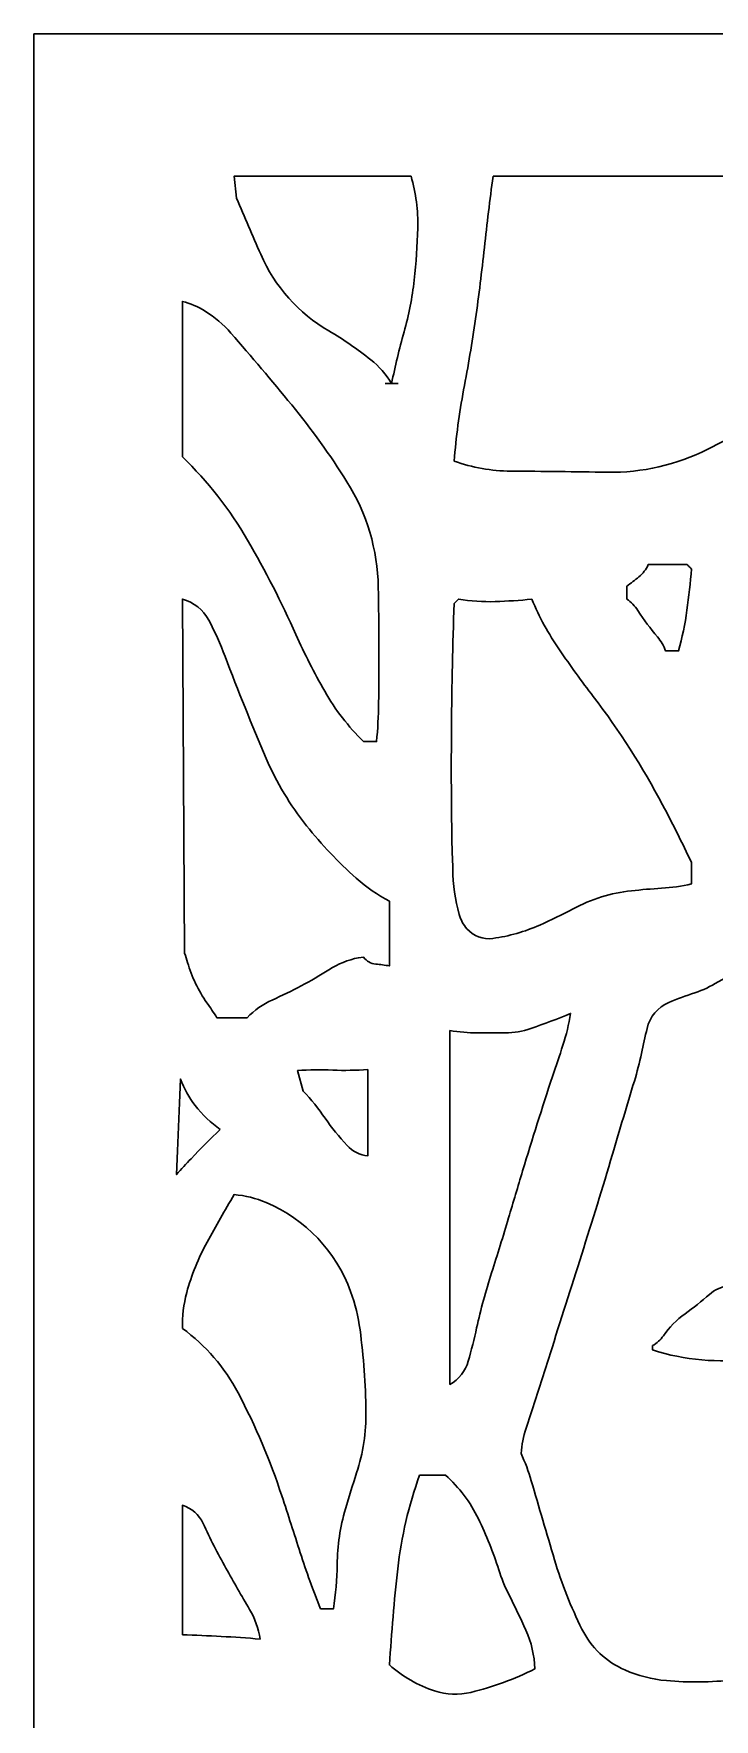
# Model space of a CAD drawing. Header units: centimetres. Extents: x -8.5 to -1.5, y -2 to 9.
# Drawn here: x -8.5 to -5.71, y 2.09 to 9 of the extents above; entities that cross this region are included whole.
import ezdxf

# ---------------------------------------------------------------- set-up
doc = ezdxf.new("R2010")
doc.units = ezdxf.units.CM
doc.header["$MEASUREMENT"] = 0
doc.layers.add('layer 1', color=7, linetype='Continuous')

msp = doc.modelspace()

# ---------------------------------------------------------------- linework, layer by layer
at = {"layer": 'layer 1', "color": 250, "lineweight": 30}
for points, knots in [([(-8.5021, 9.00077), (-8.5021, 9.00077), (-1.49954, 9.00077), (-1.49954, 9.00077), (-1.49954, 9.00077), (-1.49954, 9.00077), (-1.49954, -1.97621), (-1.49954, -1.97621), (-1.49954, -1.97621), (-1.49954, -1.97621), (-8.5021, -1.97621), (-8.5021, -1.97621), (-8.5021, -1.97621), (-8.5021, -1.97621), (-8.5021, 9.00077), (-8.5021, 9.00077)], [0, 0, 0, 0, 0.2, 0.2, 0.2, 0.2, 0.4, 0.4, 0.4, 0.4, 0.6, 0.6, 0.6, 0.6, 1, 1, 1, 1]), ([(-7.66993, 8.3261), (-7.63716, 8.24936), (-7.6041, 8.17274), (-7.57077, 8.09624), (-7.57077, 8.09624), (-7.51324, 7.96422), (-7.41528, 7.85396), (-7.29092, 7.78135), (-7.29092, 7.78135), (-7.23088, 7.74629), (-7.1735, 7.70685), (-7.11927, 7.66336), (-7.11927, 7.66336), (-7.08531, 7.63614), (-7.05627, 7.60328), (-7.03344, 7.56623), (-7.03344, 7.56623), (-7.01905, 7.63711), (-7.00204, 7.70745), (-6.98243, 7.77708), (-6.98243, 7.77708), (-6.9628, 7.8468), (-6.94888, 7.91799), (-6.94079, 7.98997), (-6.94079, 7.98997), (-6.93281, 8.06093), (-6.92793, 8.1322), (-6.92616, 8.20358), (-6.92616, 8.20358), (-6.92438, 8.27536), (-6.93371, 8.34697), (-6.95382, 8.4159), (-6.95382, 8.4159), (-6.95382, 8.4159), (-7.67959, 8.4159), (-7.67959, 8.4159), (-7.67959, 8.4159), (-7.67959, 8.4159), (-7.66993, 8.3261), (-7.66993, 8.3261)], [0, 0, 0, 0, 0.0909091, 0.0909091, 0.0909091, 0.0909091, 0.1818182, 0.1818182, 0.1818182, 0.1818182, 0.2727273, 0.2727273, 0.2727273, 0.2727273, 0.3636364, 0.3636364, 0.3636364, 0.3636364, 0.4545455, 0.4545455, 0.4545455, 0.4545455, 0.5454545, 0.5454545, 0.5454545, 0.5454545, 0.6363636, 0.6363636, 0.6363636, 0.6363636, 0.7272727, 0.7272727, 0.7272727, 0.7272727, 0.8181818, 0.8181818, 0.8181818, 0.8181818, 1, 1, 1, 1]), ([(-6.61747, 8.4159), (-6.6303, 8.31853), (-6.64207, 8.22102), (-6.65276, 8.12339), (-6.65276, 8.12339), (-6.66347, 8.02558), (-6.67549, 7.92793), (-6.6888, 7.83045), (-6.6888, 7.83045), (-6.70328, 7.73325), (-6.71964, 7.63634), (-6.73786, 7.53978), (-6.73786, 7.53978), (-6.75609, 7.44315), (-6.76908, 7.34561), (-6.77679, 7.24758), (-6.77679, 7.24758), (-6.70234, 7.22092), (-6.62396, 7.20702), (-6.54489, 7.20644), (-6.54489, 7.20644), (-6.41266, 7.20547), (-6.28045, 7.2039), (-6.14825, 7.20172), (-6.14825, 7.20172), (-6.0053, 7.19937), (-5.86399, 7.23181), (-5.7364, 7.29629), (-5.7364, 7.29629), (-5.67585, 7.32689), (-5.61549, 7.35785), (-5.55531, 7.38919), (-5.55531, 7.38919), (-5.54687, 7.44007), (-5.52508, 7.48783), (-5.49218, 7.52756), (-5.49218, 7.52756), (-5.43822, 7.59273), (-5.39287, 7.66456), (-5.35724, 7.7413), (-5.35724, 7.7413), (-5.31867, 7.82436), (-5.28477, 7.9095), (-5.25568, 7.99634), (-5.25568, 7.99634), (-5.22658, 8.08323), (-5.20415, 8.17222), (-5.18862, 8.26253), (-5.18862, 8.26253), (-5.18084, 8.30773), (-5.17324, 8.35296), (-5.16581, 8.39823), (-5.16581, 8.39823), (-5.16878, 8.40117), (-5.17174, 8.40412), (-5.17469, 8.40707), (-5.17469, 8.40707), (-5.17763, 8.41002), (-5.18058, 8.41296), (-5.18352, 8.4159), (-5.18352, 8.4159), (-5.18352, 8.4159), (-6.61747, 8.4159), (-6.61747, 8.4159)], [0, 0, 0, 0, 0.0588235, 0.0588235, 0.0588235, 0.0588235, 0.1176471, 0.1176471, 0.1176471, 0.1176471, 0.1764706, 0.1764706, 0.1764706, 0.1764706, 0.2352941, 0.2352941, 0.2352941, 0.2352941, 0.2941176, 0.2941176, 0.2941176, 0.2941176, 0.3529412, 0.3529412, 0.3529412, 0.3529412, 0.4117647, 0.4117647, 0.4117647, 0.4117647, 0.4705882, 0.4705882, 0.4705882, 0.4705882, 0.5294118, 0.5294118, 0.5294118, 0.5294118, 0.5882353, 0.5882353, 0.5882353, 0.5882353, 0.6470588, 0.6470588, 0.6470588, 0.6470588, 0.7058824, 0.7058824, 0.7058824, 0.7058824, 0.7647059, 0.7647059, 0.7647059, 0.7647059, 0.8235294, 0.8235294, 0.8235294, 0.8235294, 0.8823529, 0.8823529, 0.8823529, 0.8823529, 1, 1, 1, 1]), ([(-7.89206, 7.26528), (-7.78768, 7.16387), (-7.69762, 7.04863), (-7.62444, 6.92283), (-7.62444, 6.92283), (-7.55154, 6.79752), (-7.48534, 6.66842), (-7.42612, 6.5361), (-7.42612, 6.5361), (-7.39056, 6.45665), (-7.35119, 6.37898), (-7.30813, 6.30334), (-7.30813, 6.30334), (-7.26487, 6.22736), (-7.21116, 6.15787), (-7.14853, 6.09687), (-7.14853, 6.09687), (-7.14853, 6.09687), (-7.09544, 6.09687), (-7.09544, 6.09687), (-7.09544, 6.09687), (-7.09039, 6.14903), (-7.08751, 6.20138), (-7.08682, 6.25379), (-7.08682, 6.25379), (-7.0847, 6.4126), (-7.0851, 6.57144), (-7.08803, 6.73024), (-7.08803, 6.73024), (-7.09086, 6.88352), (-7.13541, 7.03305), (-7.21698, 7.16286), (-7.21698, 7.16286), (-7.28583, 7.27245), (-7.36147, 7.37759), (-7.4435, 7.4777), (-7.4435, 7.4777), (-7.52513, 7.57733), (-7.60827, 7.67572), (-7.6929, 7.77283), (-7.6929, 7.77283), (-7.72361, 7.80807), (-7.75943, 7.83849), (-7.79919, 7.86307), (-7.79919, 7.86307), (-7.82797, 7.88086), (-7.85928, 7.89418), (-7.89206, 7.90257), (-7.89206, 7.90257), (-7.89206, 7.90257), (-7.89206, 7.26528), (-7.89206, 7.26528)], [0, 0, 0, 0, 0.0714286, 0.0714286, 0.0714286, 0.0714286, 0.1428571, 0.1428571, 0.1428571, 0.1428571, 0.2142857, 0.2142857, 0.2142857, 0.2142857, 0.2857143, 0.2857143, 0.2857143, 0.2857143, 0.3571429, 0.3571429, 0.3571429, 0.3571429, 0.4285714, 0.4285714, 0.4285714, 0.4285714, 0.5, 0.5, 0.5, 0.5, 0.5714286, 0.5714286, 0.5714286, 0.5714286, 0.6428571, 0.6428571, 0.6428571, 0.6428571, 0.7142857, 0.7142857, 0.7142857, 0.7142857, 0.7857143, 0.7857143, 0.7857143, 0.7857143, 0.8571429, 0.8571429, 0.8571429, 0.8571429, 1, 1, 1, 1]), ([(-5.82083, 6.82271), (-5.82083, 6.82271), (-5.98016, 6.82271), (-5.98016, 6.82271), (-5.98016, 6.82271), (-5.9891, 6.80337), (-6.00226, 6.78628), (-6.01867, 6.7727), (-6.01867, 6.7727), (-6.03489, 6.75929), (-6.05155, 6.74644), (-6.06864, 6.73416), (-6.06864, 6.73416), (-6.06864, 6.73416), (-6.06864, 6.68106), (-6.06864, 6.68106), (-6.06864, 6.68106), (-6.05029, 6.66874), (-6.03466, 6.65277), (-6.02274, 6.63415), (-6.02274, 6.63415), (-5.99864, 6.59649), (-5.97193, 6.56057), (-5.94282, 6.52663), (-5.94282, 6.52663), (-5.92816, 6.50955), (-5.91681, 6.48989), (-5.90933, 6.46867), (-5.90933, 6.46867), (-5.90933, 6.46867), (-5.85627, 6.46867), (-5.85627, 6.46867), (-5.85627, 6.46867), (-5.84101, 6.52347), (-5.82944, 6.57922), (-5.82163, 6.63556), (-5.82163, 6.63556), (-5.81383, 6.69186), (-5.80765, 6.74836), (-5.80312, 6.80502), (-5.80312, 6.80502), (-5.80608, 6.80795), (-5.80904, 6.81089), (-5.81198, 6.81384), (-5.81198, 6.81384), (-5.81493, 6.8168), (-5.81788, 6.81975), (-5.82083, 6.82271)], [0, 0, 0, 0, 0.0769231, 0.0769231, 0.0769231, 0.0769231, 0.1538462, 0.1538462, 0.1538462, 0.1538462, 0.2307692, 0.2307692, 0.2307692, 0.2307692, 0.3076923, 0.3076923, 0.3076923, 0.3076923, 0.3846154, 0.3846154, 0.3846154, 0.3846154, 0.4615385, 0.4615385, 0.4615385, 0.4615385, 0.5384615, 0.5384615, 0.5384615, 0.5384615, 0.6153846, 0.6153846, 0.6153846, 0.6153846, 0.6923077, 0.6923077, 0.6923077, 0.6923077, 0.7692308, 0.7692308, 0.7692308, 0.7692308, 0.8461538, 0.8461538, 0.8461538, 0.8461538, 1, 1, 1, 1]), ([(-7.75043, 4.96391), (-7.75043, 4.96391), (-7.62648, 4.96391), (-7.62648, 4.96391), (-7.62648, 4.96391), (-7.59708, 4.99461), (-7.56198, 5.01929), (-7.52315, 5.03658), (-7.52315, 5.03658), (-7.44272, 5.0724), (-7.36498, 5.11398), (-7.29053, 5.16099), (-7.29053, 5.16099), (-7.25351, 5.18436), (-7.21261, 5.20097), (-7.16977, 5.21001), (-7.16977, 5.21001), (-7.16977, 5.21001), (-7.14853, 5.21178), (-7.14853, 5.21178), (-7.14853, 5.21178), (-7.1366, 5.19591), (-7.11853, 5.18583), (-7.09875, 5.18404), (-7.09875, 5.18404), (-7.07982, 5.18232), (-7.06098, 5.17975), (-7.04228, 5.17634), (-7.04228, 5.17634), (-7.04228, 5.17634), (-7.04228, 5.44187), (-7.04228, 5.44187), (-7.04228, 5.44187), (-7.09136, 5.46778), (-7.13714, 5.49951), (-7.17862, 5.53638), (-7.17862, 5.53638), (-7.25266, 5.60219), (-7.32098, 5.67421), (-7.38278, 5.75164), (-7.38278, 5.75164), (-7.44991, 5.83573), (-7.50544, 5.92847), (-7.54787, 6.02734), (-7.54787, 6.02734), (-7.60729, 6.16578), (-7.66366, 6.30552), (-7.71692, 6.44644), (-7.71692, 6.44644), (-7.73611, 6.49726), (-7.75844, 6.54684), (-7.78376, 6.59488), (-7.78376, 6.59488), (-7.80624, 6.6375), (-7.84549, 6.66874), (-7.89206, 6.68106), (-7.89206, 6.68106), (-7.89206, 6.68106), (-7.88271, 5.22818), (-7.88271, 5.22818), (-7.88271, 5.22818), (-7.87836, 5.21558), (-7.87429, 5.20289), (-7.87052, 5.19011), (-7.87052, 5.19011), (-7.85317, 5.13135), (-7.82657, 5.07574), (-7.79172, 5.02536), (-7.79172, 5.02536), (-7.7847, 5.01521), (-7.77766, 5.00507), (-7.77063, 4.99494), (-7.77063, 4.99494), (-7.76358, 4.98481), (-7.75685, 4.97446), (-7.75043, 4.96391)], [0, 0, 0, 0, 0.05, 0.05, 0.05, 0.05, 0.1, 0.1, 0.1, 0.1, 0.15, 0.15, 0.15, 0.15, 0.2, 0.2, 0.2, 0.2, 0.25, 0.25, 0.25, 0.25, 0.3, 0.3, 0.3, 0.3, 0.35, 0.35, 0.35, 0.35, 0.4, 0.4, 0.4, 0.4, 0.45, 0.45, 0.45, 0.45, 0.5, 0.5, 0.5, 0.5, 0.55, 0.55, 0.55, 0.55, 0.6, 0.6, 0.6, 0.6, 0.65, 0.65, 0.65, 0.65, 0.7, 0.7, 0.7, 0.7, 0.75, 0.75, 0.75, 0.75, 0.8, 0.8, 0.8, 0.8, 0.85, 0.85, 0.85, 0.85, 0.9, 0.9, 0.9, 0.9, 1, 1, 1, 1]), ([(-5.80312, 5.60119), (-5.84089, 5.68065), (-5.88032, 5.7593), (-5.9214, 5.8371), (-5.9214, 5.8371), (-6.00367, 5.99294), (-6.09883, 6.1416), (-6.20591, 6.28157), (-6.20591, 6.28157), (-6.25386, 6.34425), (-6.30021, 6.40814), (-6.34494, 6.47316), (-6.34494, 6.47316), (-6.38977, 6.53835), (-6.42771, 6.60803), (-6.45814, 6.68106), (-6.45814, 6.68106), (-6.50816, 6.67598), (-6.55835, 6.67263), (-6.6086, 6.67104), (-6.6086, 6.67104), (-6.65896, 6.66944), (-6.70936, 6.6728), (-6.75906, 6.68106), (-6.75906, 6.68106), (-6.76202, 6.67812), (-6.76497, 6.67517), (-6.76792, 6.67222), (-6.76792, 6.67222), (-6.77087, 6.66927), (-6.77382, 6.66633), (-6.77679, 6.66339), (-6.77679, 6.66339), (-6.78855, 6.3271), (-6.79148, 5.99057), (-6.78558, 5.65413), (-6.78558, 5.65413), (-6.78387, 5.6272), (-6.78287, 5.60024), (-6.78256, 5.57326), (-6.78256, 5.57326), (-6.78185, 5.51039), (-6.77296, 5.4479), (-6.7561, 5.38732), (-6.7561, 5.38732), (-6.75008, 5.36571), (-6.73928, 5.34574), (-6.72447, 5.32888), (-6.72447, 5.32888), (-6.69799, 5.29875), (-6.65823, 5.28386), (-6.61847, 5.28924), (-6.61847, 5.28924), (-6.55179, 5.29824), (-6.48675, 5.31666), (-6.42525, 5.34396), (-6.42525, 5.34396), (-6.37904, 5.36446), (-6.33361, 5.38666), (-6.28906, 5.41055), (-6.28906, 5.41055), (-6.21466, 5.45043), (-6.13323, 5.4756), (-6.0493, 5.48468), (-6.0493, 5.48468), (-6.00822, 5.48912), (-5.96704, 5.4926), (-5.9258, 5.49511), (-5.9258, 5.49511), (-5.88449, 5.49763), (-5.84347, 5.50352), (-5.80312, 5.51271), (-5.80312, 5.51271), (-5.80312, 5.51271), (-5.80312, 5.60119), (-5.80312, 5.60119)], [0, 0, 0, 0, 0.05, 0.05, 0.05, 0.05, 0.1, 0.1, 0.1, 0.1, 0.15, 0.15, 0.15, 0.15, 0.2, 0.2, 0.2, 0.2, 0.25, 0.25, 0.25, 0.25, 0.3, 0.3, 0.3, 0.3, 0.35, 0.35, 0.35, 0.35, 0.4, 0.4, 0.4, 0.4, 0.45, 0.45, 0.45, 0.45, 0.5, 0.5, 0.5, 0.5, 0.55, 0.55, 0.55, 0.55, 0.6, 0.6, 0.6, 0.6, 0.65, 0.65, 0.65, 0.65, 0.7, 0.7, 0.7, 0.7, 0.75, 0.75, 0.75, 0.75, 0.8, 0.8, 0.8, 0.8, 0.85, 0.85, 0.85, 0.85, 0.9, 0.9, 0.9, 0.9, 1, 1, 1, 1]), ([(-5.96243, 3.61851), (-5.94489, 3.62859), (-5.92981, 3.64243), (-5.91827, 3.65905), (-5.91827, 3.65905), (-5.89408, 3.69388), (-5.8641, 3.72431), (-5.82965, 3.74904), (-5.82965, 3.74904), (-5.79488, 3.77398), (-5.76139, 3.80065), (-5.72929, 3.82895), (-5.72929, 3.82895), (-5.70774, 3.84795), (-5.6809, 3.85997), (-5.65236, 3.86338), (-5.65236, 3.86338), (-5.62545, 3.86661), (-5.59843, 3.86891), (-5.57135, 3.87029), (-5.57135, 3.87029), (-5.54409, 3.87168), (-5.51727, 3.87774), (-5.49205, 3.88821), (-5.49205, 3.88821), (-5.41707, 3.91936), (-5.34648, 3.96014), (-5.28205, 4.00955), (-5.28205, 4.00955), (-5.26299, 4.02417), (-5.24168, 4.03559), (-5.21897, 4.04336), (-5.21897, 4.04336), (-5.22063, 4.1391), (-5.23061, 4.2345), (-5.2488, 4.32851), (-5.2488, 4.32851), (-5.28546, 4.51799), (-5.33952, 4.70366), (-5.41032, 4.88321), (-5.41032, 4.88321), (-5.44552, 4.9725), (-5.4881, 5.05869), (-5.53761, 5.14092), (-5.53761, 5.14092), (-5.59169, 5.15074), (-5.64746, 5.14011), (-5.69411, 5.11104), (-5.69411, 5.11104), (-5.72415, 5.09232), (-5.75633, 5.07727), (-5.78995, 5.0662), (-5.78995, 5.0662), (-5.82587, 5.05438), (-5.86128, 5.04105), (-5.89608, 5.02627), (-5.89608, 5.02627), (-5.94106, 5.00715), (-5.97419, 4.96776), (-5.98531, 4.92018), (-5.98531, 4.92018), (-5.99328, 4.88605), (-6.00092, 4.85184), (-6.00822, 4.81757), (-6.00822, 4.81757), (-6.0164, 4.77928), (-6.02617, 4.74135), (-6.0375, 4.70388), (-6.0375, 4.70388), (-6.0677, 4.60394), (-6.09759, 4.50391), (-6.12717, 4.40379), (-6.12717, 4.40379), (-6.16776, 4.26661), (-6.2099, 4.12989), (-6.25356, 3.99366), (-6.25356, 3.99366), (-6.29722, 3.85743), (-6.34043, 3.72106), (-6.38319, 3.58454), (-6.38319, 3.58454), (-6.40455, 3.51649), (-6.42636, 3.44857), (-6.4486, 3.38079), (-6.4486, 3.38079), (-6.45998, 3.3473), (-6.47111, 3.31373), (-6.48199, 3.28009), (-6.48199, 3.28009), (-6.49292, 3.24632), (-6.49976, 3.21136), (-6.50236, 3.17597), (-6.50236, 3.17597), (-6.4856, 3.13989), (-6.47159, 3.10259), (-6.46046, 3.06439), (-6.46046, 3.06439), (-6.42893, 2.95619), (-6.39709, 2.84808), (-6.36494, 2.74006), (-6.36494, 2.74006), (-6.33575, 2.64201), (-6.29807, 2.54672), (-6.25229, 2.45524), (-6.25229, 2.45524), (-6.21498, 2.38067), (-6.1528, 2.32152), (-6.07645, 2.28801), (-6.07645, 2.28801), (-6.02243, 2.2643), (-5.96493, 2.24951), (-5.90617, 2.24423), (-5.90617, 2.24423), (-5.81453, 2.23599), (-5.72229, 2.23714), (-5.63088, 2.24765), (-5.63088, 2.24765), (-5.55409, 2.25648), (-5.47791, 2.26986), (-5.40271, 2.28771), (-5.40271, 2.28771), (-5.32714, 2.30564), (-5.25471, 2.33476), (-5.18777, 2.37412), (-5.18777, 2.37412), (-5.12612, 2.41036), (-5.06654, 2.44999), (-5.00929, 2.49283), (-5.00929, 2.49283), (-4.95202, 2.53568), (-4.89194, 2.57466), (-4.82946, 2.60948), (-4.82946, 2.60948), (-4.82458, 2.66989), (-4.82485, 2.73059), (-4.83027, 2.79094), (-4.83027, 2.79094), (-4.84915, 3.00112), (-4.90586, 3.20608), (-4.99773, 3.39606), (-4.99773, 3.39606), (-5.03689, 3.47707), (-5.08754, 3.55197), (-5.14811, 3.61851), (-5.14811, 3.61851), (-5.21664, 3.61467), (-5.28477, 3.60574), (-5.35197, 3.59179), (-5.35197, 3.59179), (-5.41913, 3.57785), (-5.487, 3.56762), (-5.55528, 3.56116), (-5.55528, 3.56116), (-5.62364, 3.55469), (-5.69246, 3.55436), (-5.76088, 3.56019), (-5.76088, 3.56019), (-5.82938, 3.56601), (-5.89701, 3.57964), (-5.96243, 3.60079), (-5.96243, 3.60079), (-5.96243, 3.60079), (-5.96243, 3.61851), (-5.96243, 3.61851)], [0, 0, 0, 0, 0.0238095, 0.0238095, 0.0238095, 0.0238095, 0.047619, 0.047619, 0.047619, 0.047619, 0.0714286, 0.0714286, 0.0714286, 0.0714286, 0.0952381, 0.0952381, 0.0952381, 0.0952381, 0.1190476, 0.1190476, 0.1190476, 0.1190476, 0.1428571, 0.1428571, 0.1428571, 0.1428571, 0.1666667, 0.1666667, 0.1666667, 0.1666667, 0.1904762, 0.1904762, 0.1904762, 0.1904762, 0.2142857, 0.2142857, 0.2142857, 0.2142857, 0.2380952, 0.2380952, 0.2380952, 0.2380952, 0.2619048, 0.2619048, 0.2619048, 0.2619048, 0.2857143, 0.2857143, 0.2857143, 0.2857143, 0.3095238, 0.3095238, 0.3095238, 0.3095238, 0.3333333, 0.3333333, 0.3333333, 0.3333333, 0.3571429, 0.3571429, 0.3571429, 0.3571429, 0.3809524, 0.3809524, 0.3809524, 0.3809524, 0.4047619, 0.4047619, 0.4047619, 0.4047619, 0.4285714, 0.4285714, 0.4285714, 0.4285714, 0.452381, 0.452381, 0.452381, 0.452381, 0.4761905, 0.4761905, 0.4761905, 0.4761905, 0.5, 0.5, 0.5, 0.5, 0.5238095, 0.5238095, 0.5238095, 0.5238095, 0.547619, 0.547619, 0.547619, 0.547619, 0.5714286, 0.5714286, 0.5714286, 0.5714286, 0.5952381, 0.5952381, 0.5952381, 0.5952381, 0.6190476, 0.6190476, 0.6190476, 0.6190476, 0.6428571, 0.6428571, 0.6428571, 0.6428571, 0.6666667, 0.6666667, 0.6666667, 0.6666667, 0.6904762, 0.6904762, 0.6904762, 0.6904762, 0.7142857, 0.7142857, 0.7142857, 0.7142857, 0.7380952, 0.7380952, 0.7380952, 0.7380952, 0.7619048, 0.7619048, 0.7619048, 0.7619048, 0.7857143, 0.7857143, 0.7857143, 0.7857143, 0.8095238, 0.8095238, 0.8095238, 0.8095238, 0.8333333, 0.8333333, 0.8333333, 0.8333333, 0.8571429, 0.8571429, 0.8571429, 0.8571429, 0.8809524, 0.8809524, 0.8809524, 0.8809524, 0.9047619, 0.9047619, 0.9047619, 0.9047619, 0.9285714, 0.9285714, 0.9285714, 0.9285714, 0.952381, 0.952381, 0.952381, 0.952381, 1, 1, 1, 1]), ([(-6.79449, 4.91084), (-6.79449, 4.91084), (-6.79449, 3.45918), (-6.79449, 3.45918), (-6.79449, 3.45918), (-6.7577, 3.47996), (-6.7306, 3.51437), (-6.71903, 3.55501), (-6.71903, 3.55501), (-6.70621, 3.60002), (-6.69477, 3.64541), (-6.68473, 3.69112), (-6.68473, 3.69112), (-6.66787, 3.76768), (-6.64733, 3.84339), (-6.62319, 3.91797), (-6.62319, 3.91797), (-6.59906, 3.99252), (-6.57585, 4.06735), (-6.55358, 4.14248), (-6.55358, 4.14248), (-6.53447, 4.20692), (-6.51524, 4.27133), (-6.4959, 4.33571), (-6.4959, 4.33571), (-6.45688, 4.46554), (-6.41596, 4.59478), (-6.37317, 4.72342), (-6.37317, 4.72342), (-6.3587, 4.76584), (-6.34455, 4.80836), (-6.3307, 4.85098), (-6.3307, 4.85098), (-6.31682, 4.89366), (-6.30616, 4.93732), (-6.29881, 4.9816), (-6.29881, 4.9816), (-6.35259, 4.95911), (-6.40712, 4.93843), (-6.46228, 4.91958), (-6.46228, 4.91958), (-6.49594, 4.90808), (-6.53127, 4.90216), (-6.56685, 4.90206), (-6.56685, 4.90206), (-6.60484, 4.90195), (-6.64284, 4.90192), (-6.68084, 4.90198), (-6.68084, 4.90198), (-6.71889, 4.90204), (-6.75689, 4.905), (-6.79449, 4.91084)], [0, 0, 0, 0, 0.0714286, 0.0714286, 0.0714286, 0.0714286, 0.1428571, 0.1428571, 0.1428571, 0.1428571, 0.2142857, 0.2142857, 0.2142857, 0.2142857, 0.2857143, 0.2857143, 0.2857143, 0.2857143, 0.3571429, 0.3571429, 0.3571429, 0.3571429, 0.4285714, 0.4285714, 0.4285714, 0.4285714, 0.5, 0.5, 0.5, 0.5, 0.5714286, 0.5714286, 0.5714286, 0.5714286, 0.6428571, 0.6428571, 0.6428571, 0.6428571, 0.7142857, 0.7142857, 0.7142857, 0.7142857, 0.7857143, 0.7857143, 0.7857143, 0.7857143, 0.8571429, 0.8571429, 0.8571429, 0.8571429, 1, 1, 1, 1]), ([(-7.73637, 4.50541), (-7.7755, 4.53279), (-7.81036, 4.56583), (-7.8398, 4.60343), (-7.8398, 4.60343), (-7.86502, 4.63659), (-7.88523, 4.67329), (-7.89976, 4.71234), (-7.89976, 4.71234), (-7.89976, 4.71234), (-7.90382, 4.61432), (-7.90382, 4.61432), (-7.90382, 4.61432), (-7.90382, 4.61432), (-7.9079, 4.5163), (-7.9079, 4.5163), (-7.9079, 4.5163), (-7.9079, 4.5163), (-7.91198, 4.41829), (-7.91198, 4.41829), (-7.91198, 4.41829), (-7.91198, 4.41829), (-7.91604, 4.32026), (-7.91604, 4.32026), (-7.91604, 4.32026), (-7.89645, 4.34237), (-7.8765, 4.36416), (-7.85619, 4.38561), (-7.85619, 4.38561), (-7.81713, 4.42641), (-7.77718, 4.46635), (-7.73637, 4.50541)], [0, 0, 0, 0, 0.1111111, 0.1111111, 0.1111111, 0.1111111, 0.2222222, 0.2222222, 0.2222222, 0.2222222, 0.3333333, 0.3333333, 0.3333333, 0.3333333, 0.4444444, 0.4444444, 0.4444444, 0.4444444, 0.5555556, 0.5555556, 0.5555556, 0.5555556, 0.6666667, 0.6666667, 0.6666667, 0.6666667, 0.7777778, 0.7777778, 0.7777778, 0.7777778, 1, 1, 1, 1]), ([(-7.13084, 4.75151), (-7.17886, 4.74787), (-7.22705, 4.74702), (-7.27517, 4.74895), (-7.27517, 4.74895), (-7.32328, 4.75089), (-7.37145, 4.75046), (-7.41952, 4.74768), (-7.41952, 4.74768), (-7.41952, 4.74768), (-7.39638, 4.66296), (-7.39638, 4.66296), (-7.39638, 4.66296), (-7.36353, 4.62811), (-7.33335, 4.59084), (-7.30611, 4.55147), (-7.30611, 4.55147), (-7.27887, 4.51209), (-7.24886, 4.4747), (-7.21632, 4.43958), (-7.21632, 4.43958), (-7.19398, 4.41547), (-7.16356, 4.40046), (-7.13084, 4.39742), (-7.13084, 4.39742), (-7.13084, 4.39742), (-7.13084, 4.75151), (-7.13084, 4.75151)], [0, 0, 0, 0, 0.125, 0.125, 0.125, 0.125, 0.25, 0.25, 0.25, 0.25, 0.375, 0.375, 0.375, 0.375, 0.5, 0.5, 0.5, 0.5, 0.625, 0.625, 0.625, 0.625, 0.75, 0.75, 0.75, 0.75, 1, 1, 1, 1]), ([(-7.32552, 2.53867), (-7.32552, 2.53867), (-7.27246, 2.53867), (-7.27246, 2.53867), (-7.27246, 2.53867), (-7.26284, 2.59885), (-7.25768, 2.65966), (-7.257, 2.72061), (-7.257, 2.72061), (-7.25615, 2.79786), (-7.24464, 2.87465), (-7.22281, 2.94876), (-7.22281, 2.94876), (-7.20825, 2.9982), (-7.19303, 3.04745), (-7.17714, 3.09648), (-7.17714, 3.09648), (-7.15071, 3.17801), (-7.13771, 3.26327), (-7.13865, 3.34896), (-7.13865, 3.34896), (-7.13987, 3.46088), (-7.14805, 3.5726), (-7.16317, 3.6835), (-7.16317, 3.6835), (-7.17045, 3.737), (-7.18333, 3.78959), (-7.2016, 3.84041), (-7.2016, 3.84041), (-7.26146, 4.0048), (-7.38666, 4.13696), (-7.54762, 4.20551), (-7.54762, 4.20551), (-7.58959, 4.22338), (-7.63414, 4.23439), (-7.67959, 4.2381), (-7.67959, 4.2381), (-7.7175, 4.17385), (-7.7545, 4.10906), (-7.79058, 4.04376), (-7.79058, 4.04376), (-7.8268, 3.97822), (-7.85485, 3.90851), (-7.87413, 3.83615), (-7.87413, 3.83615), (-7.88689, 3.78828), (-7.89292, 3.73889), (-7.89206, 3.68936), (-7.89206, 3.68936), (-7.79668, 3.61961), (-7.7184, 3.52902), (-7.66324, 3.42453), (-7.66324, 3.42453), (-7.59163, 3.28891), (-7.53159, 3.14748), (-7.48377, 3.00177), (-7.48377, 3.00177), (-7.45833, 2.92426), (-7.43321, 2.84665), (-7.40839, 2.76894), (-7.40839, 2.76894), (-7.38357, 2.6912), (-7.35593, 2.61439), (-7.32552, 2.53866)], [0, 0, 0, 0, 0.0588235, 0.0588235, 0.0588235, 0.0588235, 0.1176471, 0.1176471, 0.1176471, 0.1176471, 0.1764706, 0.1764706, 0.1764706, 0.1764706, 0.2352941, 0.2352941, 0.2352941, 0.2352941, 0.2941176, 0.2941176, 0.2941176, 0.2941176, 0.3529412, 0.3529412, 0.3529412, 0.3529412, 0.4117647, 0.4117647, 0.4117647, 0.4117647, 0.4705882, 0.4705882, 0.4705882, 0.4705882, 0.5294118, 0.5294118, 0.5294118, 0.5294118, 0.5882353, 0.5882353, 0.5882353, 0.5882353, 0.6470588, 0.6470588, 0.6470588, 0.6470588, 0.7058824, 0.7058824, 0.7058824, 0.7058824, 0.7647059, 0.7647059, 0.7647059, 0.7647059, 0.8235294, 0.8235294, 0.8235294, 0.8235294, 0.8823529, 0.8823529, 0.8823529, 0.8823529, 1, 1, 1, 1]), ([(-6.9184, 3.08744), (-6.96358, 2.96312), (-6.99377, 2.83389), (-7.00832, 2.70243), (-7.00832, 2.70243), (-7.02283, 2.57141), (-7.03415, 2.44007), (-7.04228, 2.30852), (-7.04228, 2.30852), (-6.98848, 2.26076), (-6.92547, 2.22457), (-6.85712, 2.20214), (-6.85712, 2.20214), (-6.80895, 2.18635), (-6.75736, 2.18429), (-6.70809, 2.1962), (-6.70809, 2.1962), (-6.61729, 2.21815), (-6.5293, 2.25042), (-6.44584, 2.2924), (-6.44584, 2.2924), (-6.44727, 2.34712), (-6.45968, 2.40098), (-6.48235, 2.45081), (-6.48235, 2.45081), (-6.50479, 2.50013), (-6.52817, 2.54903), (-6.55246, 2.59747), (-6.55246, 2.59747), (-6.56893, 2.63032), (-6.5828, 2.66442), (-6.59392, 2.69945), (-6.59392, 2.69945), (-6.61662, 2.77088), (-6.64444, 2.84058), (-6.6772, 2.908), (-6.6772, 2.908), (-6.71021, 2.97597), (-6.75604, 3.03689), (-6.8122, 3.08744), (-6.8122, 3.08744), (-6.8122, 3.08744), (-6.9184, 3.08744), (-6.9184, 3.08744)], [0, 0, 0, 0, 0.0833333, 0.0833333, 0.0833333, 0.0833333, 0.1666667, 0.1666667, 0.1666667, 0.1666667, 0.25, 0.25, 0.25, 0.25, 0.3333333, 0.3333333, 0.3333333, 0.3333333, 0.4166667, 0.4166667, 0.4166667, 0.4166667, 0.5, 0.5, 0.5, 0.5, 0.5833333, 0.5833333, 0.5833333, 0.5833333, 0.6666667, 0.6666667, 0.6666667, 0.6666667, 0.75, 0.75, 0.75, 0.75, 0.8333333, 0.8333333, 0.8333333, 0.8333333, 1, 1, 1, 1]), ([(-7.89206, 2.43249), (-7.78571, 2.42927), (-7.67946, 2.42337), (-7.57341, 2.41477), (-7.57341, 2.41477), (-7.57946, 2.45769), (-7.59392, 2.49898), (-7.61597, 2.5363), (-7.61597, 2.5363), (-7.64914, 2.59243), (-7.68167, 2.64895), (-7.71354, 2.70583), (-7.71354, 2.70583), (-7.74707, 2.76565), (-7.77819, 2.82679), (-7.80684, 2.88909), (-7.80684, 2.88909), (-7.82332, 2.92493), (-7.85432, 2.952), (-7.89206, 2.9635), (-7.89206, 2.9635), (-7.89206, 2.9635), (-7.89206, 2.43249), (-7.89206, 2.43249)], [0, 0, 0, 0, 0.1428571, 0.1428571, 0.1428571, 0.1428571, 0.2857143, 0.2857143, 0.2857143, 0.2857143, 0.4285714, 0.4285714, 0.4285714, 0.4285714, 0.5714286, 0.5714286, 0.5714286, 0.5714286, 0.7142857, 0.7142857, 0.7142857, 0.7142857, 1, 1, 1, 1])]:
    msp.add_open_spline(points, degree=3, knots=knots, dxfattribs=at)
msp.add_open_spline([(-7.06, 7.56623), (-7.06, 7.56623), (-7.00688, 7.56623), (-7.00688, 7.56623)], degree=3, dxfattribs=at)

doc.saveas('drawing.dxf')
